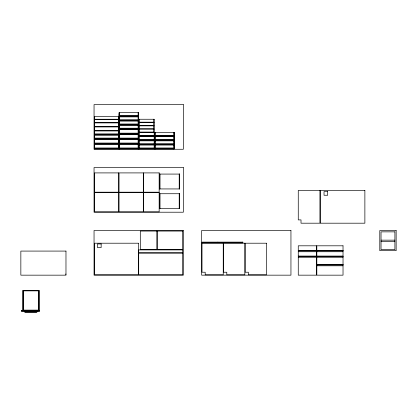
<?xml version="1.0" encoding="UTF-8"?>
<svg xmlns="http://www.w3.org/2000/svg" width="417" height="417" viewBox="0 0 417 417"><rect width="100%" height="100%" fill="white"/><g stroke="black" fill="none" stroke-linecap="round" stroke-linejoin="round"><path stroke-width="0.63" d="M119.043 115.592L119.262 112.663M138.548 115.592L138.329 112.663M119.043 116.03L119.262 116.51M138.548 116.03L138.329 116.51M119.043 119.804L119.262 116.875M138.548 119.804L138.329 116.875M119.043 120.242L119.262 120.716M138.548 120.242L138.329 120.716M119.043 124.011L119.262 121.081M138.548 124.011L138.329 121.081M119.043 124.448L119.262 124.928M138.548 124.448L138.329 124.928M119.043 128.222L119.262 125.293M138.548 128.222L138.329 125.293M119.043 128.66L119.262 129.134M138.548 128.66L138.329 129.134M119.043 133.159L119.262 129.499M138.548 133.159L138.329 129.499M119.043 133.602L119.262 134.076M138.548 133.602L138.329 134.076M154.764 135.358L154.983 132.429M174.27 135.358L174.051 132.429M154.764 135.796L154.983 136.27M174.27 135.796L174.051 136.27M119.043 138.1L119.262 134.441M138.548 138.1L138.329 134.441M119.043 138.543L119.262 139.017M138.548 138.543L138.329 139.017M154.764 139.565L154.983 136.635M174.27 139.565L174.051 136.635M154.764 140.003L154.983 140.482M174.27 140.003L174.051 140.482M119.043 143.041L119.262 139.382M138.548 143.041L138.329 139.382M119.043 143.479L119.262 143.959M138.548 143.479L138.329 143.959M154.764 143.776L154.983 140.847M174.27 143.776L174.051 140.847M154.764 144.214L154.983 144.689M174.27 144.214L174.051 144.689M119.043 147.983L119.262 144.324M138.548 147.983L138.329 144.324M154.764 147.983L154.983 145.053M174.27 147.983L174.051 145.053M119.043 148.421L119.262 148.9M138.548 148.421L138.329 148.9M154.764 148.421L154.983 148.9M174.27 148.421L174.051 148.9M381.034 240.15L394.904 240.15M381.034 241.688L394.904 241.688M298.264 250.57L316.456 250.57M316.821 250.57L343.024 250.57M298.264 250.753L316.456 250.753M316.821 250.753L343.024 250.753M298.264 250.825L316.456 250.825M316.821 250.825L343.024 250.825M298.264 251.738L316.456 251.738M316.821 251.738L343.024 251.738M298.264 256.095L316.456 256.095M316.821 256.095L343.024 256.095M298.264 256.278L316.456 256.278M316.821 256.278L343.024 256.278M298.264 256.351L316.456 256.351M316.821 256.351L343.024 256.351M298.264 257.268L316.456 257.268M316.821 257.268L343.024 257.268M316.821 264.623L343.024 264.623M316.821 264.805L343.024 264.805M316.821 264.878L343.024 264.878M316.821 265.796L343.024 265.796M23.633 310.331L23.409 310.112L38.599 310.112L38.38 310.331M21.397 310.665L39.589 310.665M21.397 311.03L39.589 311.03M179.43 174.077L179.43 188.937M179.43 193.733L179.43 208.589M179.211 174.077L179.211 188.937M179.211 193.733L179.211 208.589M173.832 132.429L173.832 135.358L155.202 135.358L155.202 132.429M173.832 136.27L173.832 135.796L155.202 135.796L155.202 136.27M173.832 136.635L173.832 139.565L155.202 139.565L155.202 136.635M173.832 140.482L173.832 140.003L155.202 140.003L155.202 140.482M173.832 140.847L173.832 143.776L155.202 143.776L155.202 140.847M173.832 144.689L173.832 144.214L155.202 144.214L155.202 144.689M173.832 145.053L173.832 147.983L155.202 147.983L155.202 145.053M173.832 148.9L173.832 148.421L155.202 148.421L155.202 148.9M159.961 174.077L159.961 188.937M159.961 193.733L159.961 208.589M159.742 174.077L159.742 188.937M159.742 193.733L159.742 208.589M154.181 132.429L154.181 136.27M154.181 136.635L154.181 140.482M154.181 140.847L154.181 144.689M154.181 145.053L154.181 148.9M153.883 119.252L153.883 122.181M153.883 122.546L153.883 125.475M153.883 125.84L153.883 128.77M153.883 129.134L153.883 132.064M139.137 119.252L139.137 122.181M139.137 122.546L139.137 125.475M139.137 125.84L139.137 128.77M139.137 129.134L139.137 132.064M139.137 132.429L139.137 136.27M139.137 136.635L139.137 140.482M139.137 140.847L139.137 144.689M139.137 145.053L139.137 148.9M138.11 112.663L138.11 115.592L119.481 115.592L119.481 112.663M138.11 116.51L138.11 116.03L119.481 116.03L119.481 116.51M138.11 116.875L138.11 119.804L119.481 119.804L119.481 116.875M138.11 120.716L138.11 120.242L119.481 120.242L119.481 120.716M138.11 121.081L138.11 124.011L119.481 124.011L119.481 121.081M138.11 124.928L138.11 124.448L119.481 124.448L119.481 124.928M138.11 125.293L138.11 128.222L119.481 128.222L119.481 125.293M138.11 129.134L138.11 128.66L119.481 128.66L119.481 129.134M138.11 129.499L138.11 133.159L119.481 133.159L119.481 129.499M138.11 134.076L138.11 133.602L119.481 133.602L119.481 134.076M138.11 134.441L138.11 138.1L119.481 138.1L119.481 134.441M138.11 139.017L138.11 138.543L119.481 138.543L119.481 139.017M138.11 139.382L138.11 143.041L119.481 143.041L119.481 139.382M138.11 143.959L138.11 143.479L119.481 143.479L119.481 143.959M138.11 144.324L138.11 147.983L119.481 147.983L119.481 144.324M138.11 148.9L138.11 148.421L119.481 148.421L119.481 148.9M118.459 116.327L118.459 119.252M118.459 119.622L118.459 122.546M118.459 122.911L118.459 126.575M118.459 126.94L118.459 130.599M118.459 130.964L118.459 134.806M118.459 135.176L118.459 139.017M118.459 139.382L118.459 143.959M118.459 144.324L118.459 148.9M94.633 116.327L94.633 119.252M94.633 119.622L94.633 122.546M94.633 122.911L94.633 126.575M94.633 126.94L94.633 130.599M94.633 130.964L94.633 134.806M94.633 135.176L94.633 139.017M94.633 139.382L94.633 143.959M94.633 144.324L94.633 148.9M65.865 273.953L65.865 274.615M39.297 310.556L39.297 290.425L22.716 290.425L22.716 310.556M38.817 290.425L38.817 310.556M38.38 290.425L38.599 290.863L23.409 290.863L23.633 290.425M38.38 290.863L38.38 310.556M36.863 311.218L36.863 312.385L24.785 312.385L24.785 311.218M36.388 311.218L36.388 311.911L25.26 311.911L25.26 311.218M23.633 290.863L23.633 310.556M23.19 290.425L23.19 310.556M183.344 104.615L94.049 104.615L94.049 149.265L183.344 149.265L183.344 104.615M138.548 112.663L119.043 112.663L119.043 116.51L138.548 116.51L138.548 112.663M118.678 116.327L94.414 116.327L94.414 119.252L118.678 119.252L118.678 116.327M138.548 116.875L119.043 116.875L119.043 120.716L138.548 120.716L138.548 116.875M154.102 119.252L138.918 119.252L138.918 122.181L154.102 122.181L154.102 119.252M118.678 119.622L94.414 119.622L94.414 122.546L118.678 122.546L118.678 119.622M138.548 121.081L119.043 121.081L119.043 124.928L138.548 124.928L138.548 121.081M154.102 122.546L138.918 122.546L138.918 125.475L154.102 125.475L154.102 122.546M118.678 122.911L94.414 122.911L94.414 126.575L118.678 126.575L118.678 122.911M138.548 125.293L119.043 125.293L119.043 129.134L138.548 129.134L138.548 125.293M154.102 125.84L138.918 125.84L138.918 128.77L154.102 128.77L154.102 125.84M118.678 126.94L94.414 126.94L94.414 130.599L118.678 130.599L118.678 126.94M154.102 129.134L138.918 129.134L138.918 132.064L154.102 132.064L154.102 129.134M138.548 129.499L119.043 129.499L119.043 134.076L138.548 134.076L138.548 129.499M118.678 130.964L94.414 130.964L94.414 133.893L118.678 133.893L118.678 130.964M154.399 132.429L138.918 132.429L138.918 135.358L154.399 135.358L154.399 132.429M174.27 132.429L154.764 132.429L154.764 136.27L174.27 136.27L174.27 132.429M118.678 134.331L94.414 134.331L94.414 134.806L118.678 134.806L118.678 134.331M138.548 134.441L119.043 134.441L119.043 139.017L138.548 139.017L138.548 134.441M118.678 135.176L94.414 135.176L94.414 138.1L118.678 138.1L118.678 135.176M154.399 135.796L138.918 135.796L138.918 136.27L154.399 136.27L154.399 135.796M154.399 136.635L138.918 136.635L138.918 139.565L154.399 139.565L154.399 136.635M174.27 136.635L154.764 136.635L154.764 140.482L174.27 140.482L174.27 136.635M118.678 138.543L94.414 138.543L94.414 139.017L118.678 139.017L118.678 138.543M118.678 139.382L94.414 139.382L94.414 143.041L118.678 143.041L118.678 139.382M138.548 139.382L119.043 139.382L119.043 143.959L138.548 143.959L138.548 139.382M154.399 140.003L138.918 140.003L138.918 140.482L154.399 140.482L154.399 140.003M154.399 140.847L138.918 140.847L138.918 143.776L154.399 143.776L154.399 140.847M174.27 140.847L154.764 140.847L154.764 144.689L174.27 144.689L174.27 140.847M118.678 143.479L94.414 143.479L94.414 143.959L118.678 143.959L118.678 143.479M154.399 144.214L138.918 144.214L138.918 144.689L154.399 144.689L154.399 144.214M118.678 144.324L94.414 144.324L94.414 147.983L118.678 147.983L118.678 144.324M138.548 144.324L119.043 144.324L119.043 148.9L138.548 148.9L138.548 144.324M154.399 145.053L138.918 145.053L138.918 147.983L154.399 147.983L154.399 145.053M174.27 145.053L154.764 145.053L154.764 148.9L174.27 148.9L174.27 145.053M118.678 148.421L94.414 148.421L94.414 148.9L118.678 148.9L118.678 148.421M154.399 148.421L138.918 148.421L138.918 148.9L154.399 148.9L154.399 148.421M183.344 167.561L94.049 167.561L94.049 212.211L183.344 212.211L183.344 167.561M118.678 172.909L94.414 172.909L94.414 192.195L118.678 192.195L118.678 172.909M143.307 172.909L119.043 172.909L119.043 192.195L143.307 192.195L143.307 172.909M159.153 172.909L143.672 172.909L143.672 192.195L159.153 192.195L159.153 172.909M179.649 174.077L159.523 174.077L159.523 188.937L179.649 188.937L179.649 174.077M319.933 190.439L298.264 190.439L298.264 219.9L301.011 219.9L301.011 223.194L319.933 223.194L319.933 190.439M364.875 190.439L320.298 190.439L320.298 223.194L364.875 223.194L364.875 190.439M327.689 191.601L324.03 191.601L324.03 195.26L327.689 195.26L327.689 191.601M118.678 192.56L94.414 192.56L94.414 211.846L118.678 211.846L118.678 192.56M143.307 192.56L119.043 192.56L119.043 211.846L143.307 211.846L143.307 192.56M159.153 192.56L143.672 192.56L143.672 211.846L159.153 211.846L159.153 192.56M179.649 193.733L159.523 193.733L159.523 208.589L179.649 208.589L179.649 193.733M183.344 230.512L94.049 230.512L94.049 275.163L183.344 275.163L183.344 230.512M290.946 230.512L201.646 230.512L201.646 275.163L290.946 275.163L290.946 230.512M396.15 230.544L379.788 230.544L379.788 250.674L396.15 250.674L396.15 230.544M156.886 231.06L140.305 231.06L140.305 249.543L156.886 249.543L156.886 231.06M182.615 231.06L157.251 231.06L157.251 249.543L182.615 249.543L182.615 231.06M394.904 231.862L381.034 231.862L381.034 249.647L394.904 249.647L394.904 231.862M217.862 242.115L202.01 242.115L202.01 242.845L217.862 242.845L217.862 242.115M242.856 242.115L218.227 242.115L218.227 242.845L242.856 242.845L242.856 242.115M138.329 243.21L94.414 243.21L94.414 274.798L138.329 274.798L138.329 243.21M223.241 243.21L202.01 243.21L202.01 272.233L205.195 272.233L205.195 274.798L223.241 274.798L223.241 243.21M244.831 243.21L223.606 243.21L223.606 272.233L226.791 272.233L226.791 274.798L244.831 274.798L244.831 243.21M266.427 243.21L245.196 243.21L245.196 272.233L248.381 272.233L248.381 274.798L266.427 274.798L266.427 243.21M101.149 243.945L97.489 243.945L97.489 247.604L101.149 247.604L101.149 243.945M316.456 245.811L298.264 245.811L298.264 275.163L316.456 275.163L316.456 245.811M343.024 245.811L316.821 245.811L316.821 275.163L343.024 275.163L343.024 245.811M182.615 249.908L138.699 249.908L138.699 252.765L182.615 252.765L182.615 249.908M65.975 251.081L20.85 251.081L20.85 275.163L65.975 275.163L65.975 251.081M182.615 253.129L138.699 253.129L138.699 274.798L182.615 274.798L182.615 253.129M39.589 310.556L21.397 310.556L21.397 311.212L39.589 311.212L39.589 310.556"/></g></svg>
